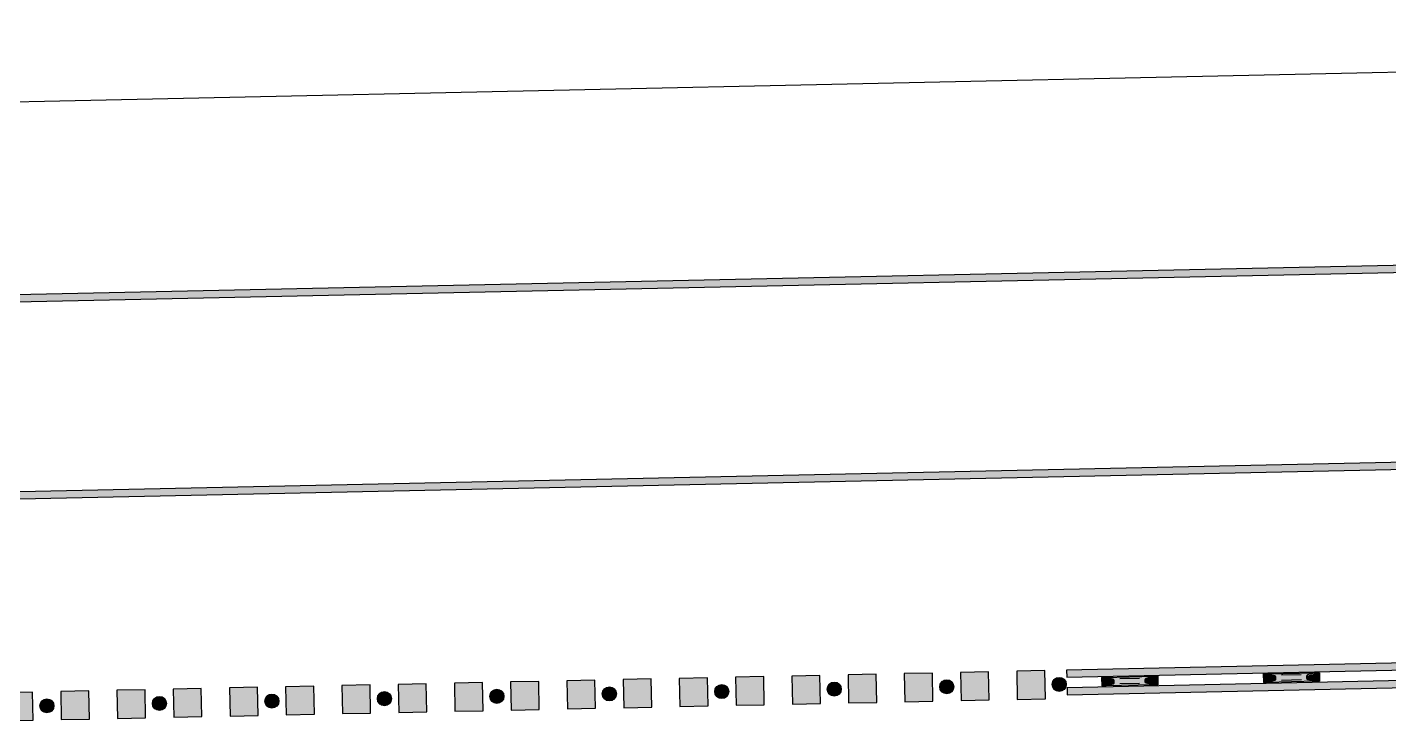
# Model space of a CAD drawing. Header units: metres. Extents: x 668617 to 675126, y 2286318 to 2293677.
# Drawn here: x 669670.1 to 669689.47, y 2287219.14 to 2287229.01 of the extents above; entities that cross this region are included whole.
import ezdxf

# ---------------------------------------------------------------- set-up
doc = ezdxf.new("R2010")
doc.units = ezdxf.units.M
doc.header["$MEASUREMENT"] = 0
for name, color, linetype in [('DMTG-B-CuadrosVerdes', 94, 'Continuous'), ('DMTG-D-CONFIBUS', 1, 'Continuous'), ('DMTG-M-VIALETON', 92, 'Continuous'), ('DMTG-PB-BANQUETAS', 251, 'Continuous'), ('DMTG-SH-LINEA DISCONTINUA', 252, 'Continuous'), ('DMTG-SH-LINEA DOBLE', 252, 'Continuous')]:
    doc.layers.add(name, color=color, linetype=linetype)

# ---------------------------------------------------------------- blocks, each defined once
blk = doc.blocks.new('*U128')
h = blk.add_hatch(color=256)
h.dxf.hatch_style = 1
h.paths.add_polyline_path([(9.606, 3.921), (10.006, 3.921), (10.006, 4.321), (9.606, 4.321)])
h = blk.add_hatch(color=256)
h.dxf.hatch_style = 1
h.paths.add_polyline_path([(9.606, 3.921), (10.006, 3.921), (10.006, 4.321), (9.606, 4.321)])
h = blk.add_hatch(color=256)
h.dxf.hatch_style = 1
h.paths.add_polyline_path([(10.406, 3.921), (10.806, 3.921), (10.806, 4.321), (10.406, 4.321)])
h = blk.add_hatch(color=256)
h.dxf.hatch_style = 1
h.paths.add_polyline_path([(10.406, 3.921), (10.806, 3.921), (10.806, 4.321), (10.406, 4.321)])
h = blk.add_hatch(color=256)
h.dxf.hatch_style = 1
h.paths.add_polyline_path([(11.206, 3.921), (11.606, 3.921), (11.606, 4.321), (11.206, 4.321)])
h = blk.add_hatch(color=256)
h.dxf.hatch_style = 1
h.paths.add_polyline_path([(11.206, 3.921), (11.606, 3.921), (11.606, 4.321), (11.206, 4.321)])
h = blk.add_hatch(color=256)
h.dxf.hatch_style = 1
h.paths.add_polyline_path([(12.006, 3.921), (12.406, 3.921), (12.406, 4.321), (12.006, 4.321)])
h = blk.add_hatch(color=256)
h.dxf.hatch_style = 1
h.paths.add_polyline_path([(12.006, 3.921), (12.406, 3.921), (12.406, 4.321), (12.006, 4.321)])
h = blk.add_hatch(color=256)
h.dxf.hatch_style = 1
h.paths.add_polyline_path([(12.806, 3.921), (13.206, 3.921), (13.206, 4.321), (12.806, 4.321)])
h = blk.add_hatch(color=256)
h.dxf.hatch_style = 1
h.paths.add_polyline_path([(12.806, 3.921), (13.206, 3.921), (13.206, 4.321), (12.806, 4.321)])
h = blk.add_hatch(color=256)
h.dxf.hatch_style = 1
h.paths.add_polyline_path([(13.606, 3.921), (14.006, 3.921), (14.006, 4.321), (13.606, 4.321)])
h = blk.add_hatch(color=256)
h.dxf.hatch_style = 1
h.paths.add_polyline_path([(13.606, 3.921), (14.006, 3.921), (14.006, 4.321), (13.606, 4.321)])
h = blk.add_hatch(color=256)
h.dxf.hatch_style = 1
h.paths.add_polyline_path([(14.406, 3.921), (14.806, 3.921), (14.806, 4.321), (14.406, 4.321)])
h = blk.add_hatch(color=256)
h.dxf.hatch_style = 1
h.paths.add_polyline_path([(14.406, 3.921), (14.806, 3.921), (14.806, 4.321), (14.406, 4.321)])
h = blk.add_hatch(color=256)
h.dxf.hatch_style = 1
h.paths.add_polyline_path([(15.206, 3.921), (15.606, 3.921), (15.606, 4.321), (15.206, 4.321)])
h = blk.add_hatch(color=256)
h.dxf.hatch_style = 1
h.paths.add_polyline_path([(15.206, 3.921), (15.606, 3.921), (15.606, 4.321), (15.206, 4.321)])
h = blk.add_hatch(color=256)
h.dxf.hatch_style = 1
h.paths.add_polyline_path([(16.006, 3.921), (16.406, 3.921), (16.406, 4.321), (16.006, 4.321)])
h = blk.add_hatch(color=256)
h.dxf.hatch_style = 1
h.paths.add_polyline_path([(16.006, 3.921), (16.406, 3.921), (16.406, 4.321), (16.006, 4.321)])
h = blk.add_hatch(color=256)
h.dxf.hatch_style = 1
h.paths.add_polyline_path([(16.806, 3.921), (17.206, 3.921), (17.206, 4.321), (16.806, 4.321)])
h = blk.add_hatch(color=256)
h.dxf.hatch_style = 1
h.paths.add_polyline_path([(16.806, 3.921), (17.206, 3.921), (17.206, 4.321), (16.806, 4.321)])
h = blk.add_hatch(color=256)
h.dxf.hatch_style = 1
h.paths.add_polyline_path([(17.606, 3.921), (18.006, 3.921), (18.006, 4.321), (17.606, 4.321)])
h = blk.add_hatch(color=256)
h.dxf.hatch_style = 1
h.paths.add_polyline_path([(17.606, 3.921), (18.006, 3.921), (18.006, 4.321), (17.606, 4.321)])
h = blk.add_hatch(color=256)
h.dxf.hatch_style = 1
h.paths.add_polyline_path([(18.406, 3.921), (18.806, 3.921), (18.806, 4.321), (18.406, 4.321)])
h = blk.add_hatch(color=256)
h.dxf.hatch_style = 1
h.paths.add_polyline_path([(18.406, 3.921), (18.806, 3.921), (18.806, 4.321), (18.406, 4.321)])
h = blk.add_hatch(color=256)
h.dxf.hatch_style = 1
h.paths.add_polyline_path([(19.206, 3.921), (19.606, 3.921), (19.606, 4.321), (19.206, 4.321)])
h = blk.add_hatch(color=256)
h.dxf.hatch_style = 1
h.paths.add_polyline_path([(19.206, 3.921), (19.606, 3.921), (19.606, 4.321), (19.206, 4.321)])
h = blk.add_hatch(color=256)
h.dxf.hatch_style = 1
h.paths.add_polyline_path([(20.006, 3.921), (20.406, 3.921), (20.406, 4.321), (20.006, 4.321)])
h = blk.add_hatch(color=256)
h.dxf.hatch_style = 1
h.paths.add_polyline_path([(20.006, 3.921), (20.406, 3.921), (20.406, 4.321), (20.006, 4.321)])
h = blk.add_hatch(color=256)
h.dxf.hatch_style = 1
h.paths.add_polyline_path([(20.806, 3.921), (21.206, 3.921), (21.206, 4.321), (20.806, 4.321)])
h = blk.add_hatch(color=256)
h.dxf.hatch_style = 1
h.paths.add_polyline_path([(20.806, 3.921), (21.206, 3.921), (21.206, 4.321), (20.806, 4.321)])
h = blk.add_hatch(color=256)
h.dxf.hatch_style = 1
h.paths.add_polyline_path([(21.606, 3.921), (22.006, 3.921), (22.006, 4.321), (21.606, 4.321)])
h = blk.add_hatch(color=256)
h.dxf.hatch_style = 1
h.paths.add_polyline_path([(21.606, 3.921), (22.006, 3.921), (22.006, 4.321), (21.606, 4.321)])
h = blk.add_hatch(color=256)
h.dxf.hatch_style = 1
h.paths.add_polyline_path([(22.406, 3.921), (22.806, 3.921), (22.806, 4.321), (22.406, 4.321)])
h = blk.add_hatch(color=256)
h.dxf.hatch_style = 1
h.paths.add_polyline_path([(22.406, 3.921), (22.806, 3.921), (22.806, 4.321), (22.406, 4.321)])
h = blk.add_hatch(color=256)
h.dxf.hatch_style = 1
h.paths.add_polyline_path([(23.206, 3.921), (23.606, 3.921), (23.606, 4.321), (23.206, 4.321)])
h = blk.add_hatch(color=256)
h.dxf.hatch_style = 1
h.paths.add_polyline_path([(23.206, 3.921), (23.606, 3.921), (23.606, 4.321), (23.206, 4.321)])
h = blk.add_hatch(color=256)
h.dxf.hatch_style = 1
h.paths.add_polyline_path([(24.006, 3.921), (24.406, 3.921), (24.406, 4.321), (24.006, 4.321)])
for points in [[(9.606, 3.921), (10.006, 3.921), (10.006, 4.321), (9.606, 4.321)], [(9.606, 3.921), (10.006, 3.921), (10.006, 4.321), (9.606, 4.321)], [(10.406, 3.921), (10.806, 3.921), (10.806, 4.321), (10.406, 4.321)], [(10.406, 3.921), (10.806, 3.921), (10.806, 4.321), (10.406, 4.321)], [(11.206, 3.921), (11.606, 3.921), (11.606, 4.321), (11.206, 4.321)], [(11.206, 3.921), (11.606, 3.921), (11.606, 4.321), (11.206, 4.321)], [(12.006, 3.921), (12.406, 3.921), (12.406, 4.321), (12.006, 4.321)], [(12.006, 3.921), (12.406, 3.921), (12.406, 4.321), (12.006, 4.321)], [(12.806, 3.921), (13.206, 3.921), (13.206, 4.321), (12.806, 4.321)], [(12.806, 3.921), (13.206, 3.921), (13.206, 4.321), (12.806, 4.321)], [(13.606, 3.921), (14.006, 3.921), (14.006, 4.321), (13.606, 4.321)], [(13.606, 3.921), (14.006, 3.921), (14.006, 4.321), (13.606, 4.321)], [(14.406, 3.921), (14.806, 3.921), (14.806, 4.321), (14.406, 4.321)], [(14.406, 3.921), (14.806, 3.921), (14.806, 4.321), (14.406, 4.321)], [(15.206, 3.921), (15.606, 3.921), (15.606, 4.321), (15.206, 4.321)], [(15.206, 3.921), (15.606, 3.921), (15.606, 4.321), (15.206, 4.321)], [(16.006, 3.921), (16.406, 3.921), (16.406, 4.321), (16.006, 4.321)], [(16.006, 3.921), (16.406, 3.921), (16.406, 4.321), (16.006, 4.321)], [(16.806, 3.921), (17.206, 3.921), (17.206, 4.321), (16.806, 4.321)], [(16.806, 3.921), (17.206, 3.921), (17.206, 4.321), (16.806, 4.321)], [(17.606, 3.921), (18.006, 3.921), (18.006, 4.321), (17.606, 4.321)], [(17.606, 3.921), (18.006, 3.921), (18.006, 4.321), (17.606, 4.321)], [(18.406, 3.921), (18.806, 3.921), (18.806, 4.321), (18.406, 4.321)], [(18.406, 3.921), (18.806, 3.921), (18.806, 4.321), (18.406, 4.321)], [(19.206, 3.921), (19.606, 3.921), (19.606, 4.321), (19.206, 4.321)], [(19.206, 3.921), (19.606, 3.921), (19.606, 4.321), (19.206, 4.321)], [(20.006, 3.921), (20.406, 3.921), (20.406, 4.321), (20.006, 4.321)], [(20.006, 3.921), (20.406, 3.921), (20.406, 4.321), (20.006, 4.321)], [(20.806, 3.921), (21.206, 3.921), (21.206, 4.321), (20.806, 4.321)], [(20.806, 3.921), (21.206, 3.921), (21.206, 4.321), (20.806, 4.321)], [(21.606, 3.921), (22.006, 3.921), (22.006, 4.321), (21.606, 4.321)], [(21.606, 3.921), (22.006, 3.921), (22.006, 4.321), (21.606, 4.321)], [(22.406, 3.921), (22.806, 3.921), (22.806, 4.321), (22.406, 4.321)], [(22.406, 3.921), (22.806, 3.921), (22.806, 4.321), (22.406, 4.321)], [(23.206, 3.921), (23.606, 3.921), (23.606, 4.321), (23.206, 4.321)], [(23.206, 3.921), (23.606, 3.921), (23.606, 4.321), (23.206, 4.321)], [(24.006, 3.921), (24.406, 3.921), (24.406, 4.321), (24.006, 4.321)]]:
    blk.add_lwpolyline(points, close=True)
blk = doc.blocks.new('*U162')
for points in [[(1.2, 0.2), (21.887, 0.2), (21.887, 0.3), (1.2, 0.3)], [(1.2, -0.05), (21.887, -0.05), (21.887, 0.05), (1.2, 0.05)]]:
    blk.add_hatch(color=252).paths.add_polyline_path(points)
for points in [[(1.2, 0.2), (21.887, 0.2), (21.887, 0.3), (1.2, 0.3)], [(1.2, -0.05), (21.887, -0.05), (21.887, 0.05), (1.2, 0.05)]]:
    blk.add_lwpolyline(points, close=True)
blk = doc.blocks.new('*U98')
at = {"true_color": 0x58ba48}
h = blk.add_hatch(color=85, dxfattribs=at)
h.dxf.hatch_style = 1
h.paths.add_polyline_path([(22.992, 11.001, 1), (23.092, 11.001, 1)], flags=0)
h.paths.add_polyline_path([(22.991, 11.069), (22.98, 11.08, 0.062746), (22.963, 11.062), (22.973, 11.052, 0.413879), (22.991, 11.052, 0.414549)], flags=17)
h.paths.add_polyline_path([(22.988, 11.06, -1), (22.976, 11.06, -1)], flags=16)
h.paths.add_polyline_path([(22.992, 11.001, 1), (23.092, 11.001, 1)], flags=16)
h.paths.add_polyline_path([(23.103, 11.08), (23.092, 11.069, 0.413879), (23.092, 11.052, 0.414549), (23.11, 11.052), (23.121, 11.062, 0.062746)], flags=17)
h.paths.add_polyline_path([(23.107, 11.06, -1), (23.095, 11.06, -1)], flags=16)
h.paths.add_polyline_path([(23.121, 10.94), (23.11, 10.95, 0.413879), (23.092, 10.95, 0.414549), (23.092, 10.933), (23.103, 10.922, 0.062746)], flags=17)
h.paths.add_polyline_path([(23.095, 10.942, -1), (23.107, 10.942, -1)], flags=16)
h.paths.add_polyline_path([(22.991, 10.95, 0.414549), (22.973, 10.95), (22.963, 10.94, 0.062746), (22.98, 10.922), (22.991, 10.933, 0.413879)], flags=17)
h.paths.add_polyline_path([(22.976, 10.942, -1), (22.988, 10.942, -1)], flags=16)
h.paths.add_polyline_path([(23.121, 11.062), (23.11, 11.052, -0.414549), (23.092, 11.052, -0.413879), (23.092, 11.069), (23.103, 11.08, 0.342564), (22.98, 11.08), (22.991, 11.069, -0.414549), (22.991, 11.052, -0.413879), (22.973, 11.052), (22.963, 11.062, 0.166532), (22.942, 11.001, 0.166532), (22.963, 10.94), (22.973, 10.95, -0.414549), (22.991, 10.95, -0.413879), (22.991, 10.933), (22.98, 10.922, 0.342564), (23.103, 10.922), (23.092, 10.933, -0.414549), (23.092, 10.95, -0.413879), (23.11, 10.95), (23.121, 10.94, 0.166532), (23.142, 11.001, 0.166532)])
h.paths.add_polyline_path([(23.092, 11.001, -1), (22.992, 11.001, -1)], flags=0)
h.paths.add_polyline_path([(23.071, 11.056, 0.245947), (23.013, 11.056), (23.001, 11.078, -0.245947), (23.082, 11.078)], flags=16)
h.paths.add_polyline_path([(23.071, 10.946), (23.082, 10.923, -0.245947), (23.001, 10.923), (23.013, 10.946, 0.245947)], flags=16)
h = blk.add_hatch(color=85, dxfattribs=at)
h.dxf.hatch_style = 1
h.paths.add_polyline_path([(22.992, 11.001, 1), (23.092, 11.001, 1)])
at = {"true_color": 0xc7c8ca}
h = blk.add_hatch(color=9, dxfattribs=at)
h.dxf.hatch_style = 1
h.paths.add_polyline_path([(23.082, 11.078, 0.245947), (23.001, 11.078), (23.013, 11.056, -0.245947), (23.071, 11.056)])
h.paths.add_polyline_path([(23.082, 10.923), (23.071, 10.946, -0.245947), (23.013, 10.946), (23.001, 10.923, 0.245947)])
at = {"true_color": 0x58ba48}
h = blk.add_hatch(color=85, dxfattribs=at)
h.dxf.hatch_style = 1
h.paths.add_polyline_path([(24.592, 11.001, 1), (24.692, 11.001, 1)], flags=0)
h.paths.add_polyline_path([(24.591, 11.069), (24.58, 11.08, 0.062746), (24.563, 11.062), (24.573, 11.052, 0.413879), (24.591, 11.052, 0.414549)], flags=17)
h.paths.add_polyline_path([(24.588, 11.06, -1), (24.576, 11.06, -1)], flags=16)
h.paths.add_polyline_path([(24.592, 11.001, 1), (24.692, 11.001, 1)], flags=16)
h.paths.add_polyline_path([(24.703, 11.08), (24.692, 11.069, 0.413879), (24.692, 11.052, 0.414549), (24.71, 11.052), (24.721, 11.062, 0.062746)], flags=17)
h.paths.add_polyline_path([(24.707, 11.06, -1), (24.695, 11.06, -1)], flags=16)
h.paths.add_polyline_path([(24.721, 10.94), (24.71, 10.95, 0.413879), (24.692, 10.95, 0.414549), (24.692, 10.933), (24.703, 10.922, 0.062746)], flags=17)
h.paths.add_polyline_path([(24.695, 10.942, -1), (24.707, 10.942, -1)], flags=16)
h.paths.add_polyline_path([(24.591, 10.95, 0.414549), (24.573, 10.95), (24.563, 10.94, 0.062746), (24.58, 10.922), (24.591, 10.933, 0.413879)], flags=17)
h.paths.add_polyline_path([(24.576, 10.942, -1), (24.588, 10.942, -1)], flags=16)
h.paths.add_polyline_path([(24.721, 11.062), (24.71, 11.052, -0.414549), (24.692, 11.052, -0.413879), (24.692, 11.069), (24.703, 11.08, 0.342564), (24.58, 11.08), (24.591, 11.069, -0.414549), (24.591, 11.052, -0.413879), (24.573, 11.052), (24.563, 11.062, 0.166532), (24.542, 11.001, 0.166532), (24.563, 10.94), (24.573, 10.95, -0.414549), (24.591, 10.95, -0.413879), (24.591, 10.933), (24.58, 10.922, 0.342564), (24.703, 10.922), (24.692, 10.933, -0.414549), (24.692, 10.95, -0.413879), (24.71, 10.95), (24.721, 10.94, 0.166532), (24.742, 11.001, 0.166532)])
h.paths.add_polyline_path([(24.692, 11.001, -1), (24.592, 11.001, -1)], flags=0)
h.paths.add_polyline_path([(24.671, 11.056, 0.245947), (24.613, 11.056), (24.601, 11.078, -0.245947), (24.682, 11.078)], flags=16)
h.paths.add_polyline_path([(24.671, 10.946), (24.682, 10.923, -0.245947), (24.601, 10.923), (24.613, 10.946, 0.245947)], flags=16)
h = blk.add_hatch(color=85, dxfattribs=at)
h.dxf.hatch_style = 1
h.paths.add_polyline_path([(24.592, 11.001, 1), (24.692, 11.001, 1)])
at = {"true_color": 0xc7c8ca}
h = blk.add_hatch(color=9, dxfattribs=at)
h.dxf.hatch_style = 1
h.paths.add_polyline_path([(24.682, 11.078, 0.245947), (24.601, 11.078), (24.613, 11.056, -0.245947), (24.671, 11.056)])
h.paths.add_polyline_path([(24.682, 10.923), (24.671, 10.946, -0.245947), (24.613, 10.946), (24.601, 10.923, 0.245947)])
at = {"true_color": 0x58ba48}
h = blk.add_hatch(color=85, dxfattribs=at)
h.dxf.hatch_style = 1
h.paths.add_polyline_path([(26.192, 11.001, 1), (26.292, 11.001, 1)], flags=0)
h.paths.add_polyline_path([(26.191, 11.069), (26.18, 11.08, 0.062746), (26.163, 11.062), (26.173, 11.052, 0.413879), (26.191, 11.052, 0.414549)], flags=17)
h.paths.add_polyline_path([(26.188, 11.06, -1), (26.176, 11.06, -1)], flags=16)
h.paths.add_polyline_path([(26.192, 11.001, 1), (26.292, 11.001, 1)], flags=16)
h.paths.add_polyline_path([(26.303, 11.08), (26.292, 11.069, 0.413879), (26.292, 11.052, 0.414549), (26.31, 11.052), (26.321, 11.062, 0.062746)], flags=17)
h.paths.add_polyline_path([(26.307, 11.06, -1), (26.295, 11.06, -1)], flags=16)
h.paths.add_polyline_path([(26.321, 10.94), (26.31, 10.95, 0.413879), (26.292, 10.95, 0.414549), (26.292, 10.933), (26.303, 10.922, 0.062746)], flags=17)
h.paths.add_polyline_path([(26.295, 10.942, -1), (26.307, 10.942, -1)], flags=16)
h.paths.add_polyline_path([(26.191, 10.95, 0.414549), (26.173, 10.95), (26.163, 10.94, 0.062746), (26.18, 10.922), (26.191, 10.933, 0.413879)], flags=17)
h.paths.add_polyline_path([(26.176, 10.942, -1), (26.188, 10.942, -1)], flags=16)
h.paths.add_polyline_path([(26.321, 11.062), (26.31, 11.052, -0.414549), (26.292, 11.052, -0.413879), (26.292, 11.069), (26.303, 11.08, 0.342564), (26.18, 11.08), (26.191, 11.069, -0.414549), (26.191, 11.052, -0.413879), (26.173, 11.052), (26.163, 11.062, 0.166532), (26.142, 11.001, 0.166532), (26.163, 10.94), (26.173, 10.95, -0.414549), (26.191, 10.95, -0.413879), (26.191, 10.933), (26.18, 10.922, 0.342564), (26.303, 10.922), (26.292, 10.933, -0.414549), (26.292, 10.95, -0.413879), (26.31, 10.95), (26.321, 10.94, 0.166532), (26.342, 11.001, 0.166532)])
h.paths.add_polyline_path([(26.292, 11.001, -1), (26.192, 11.001, -1)], flags=0)
h.paths.add_polyline_path([(26.271, 11.056, 0.245947), (26.213, 11.056), (26.201, 11.078, -0.245947), (26.282, 11.078)], flags=16)
h.paths.add_polyline_path([(26.271, 10.946), (26.282, 10.923, -0.245947), (26.201, 10.923), (26.213, 10.946, 0.245947)], flags=16)
h = blk.add_hatch(color=85, dxfattribs=at)
h.dxf.hatch_style = 1
h.paths.add_polyline_path([(26.192, 11.001, 1), (26.292, 11.001, 1)])
at = {"true_color": 0xc7c8ca}
h = blk.add_hatch(color=9, dxfattribs=at)
h.dxf.hatch_style = 1
h.paths.add_polyline_path([(26.282, 11.078, 0.245947), (26.201, 11.078), (26.213, 11.056, -0.245947), (26.271, 11.056)])
h.paths.add_polyline_path([(26.282, 10.923), (26.271, 10.946, -0.245947), (26.213, 10.946), (26.201, 10.923, 0.245947)])
at = {"true_color": 0x58ba48}
h = blk.add_hatch(color=85, dxfattribs=at)
h.dxf.hatch_style = 1
h.paths.add_polyline_path([(27.792, 11.001, 1), (27.892, 11.001, 1)], flags=0)
h.paths.add_polyline_path([(27.791, 11.069), (27.78, 11.08, 0.062746), (27.763, 11.062), (27.773, 11.052, 0.413879), (27.791, 11.052, 0.414549)], flags=17)
h.paths.add_polyline_path([(27.788, 11.06, -1), (27.776, 11.06, -1)], flags=16)
h.paths.add_polyline_path([(27.792, 11.001, 1), (27.892, 11.001, 1)], flags=16)
h.paths.add_polyline_path([(27.903, 11.08), (27.892, 11.069, 0.413879), (27.892, 11.052, 0.414549), (27.91, 11.052), (27.921, 11.062, 0.062746)], flags=17)
h.paths.add_polyline_path([(27.907, 11.06, -1), (27.895, 11.06, -1)], flags=16)
h.paths.add_polyline_path([(27.921, 10.94), (27.91, 10.95, 0.413879), (27.892, 10.95, 0.414549), (27.892, 10.933), (27.903, 10.922, 0.062746)], flags=17)
h.paths.add_polyline_path([(27.895, 10.942, -1), (27.907, 10.942, -1)], flags=16)
h.paths.add_polyline_path([(27.791, 10.95, 0.414549), (27.773, 10.95), (27.763, 10.94, 0.062746), (27.78, 10.922), (27.791, 10.933, 0.413879)], flags=17)
h.paths.add_polyline_path([(27.776, 10.942, -1), (27.788, 10.942, -1)], flags=16)
h.paths.add_polyline_path([(27.921, 11.062), (27.91, 11.052, -0.414549), (27.892, 11.052, -0.413879), (27.892, 11.069), (27.903, 11.08, 0.342564), (27.78, 11.08), (27.791, 11.069, -0.414549), (27.791, 11.052, -0.413879), (27.773, 11.052), (27.763, 11.062, 0.166532), (27.742, 11.001, 0.166532), (27.763, 10.94), (27.773, 10.95, -0.414549), (27.791, 10.95, -0.413879), (27.791, 10.933), (27.78, 10.922, 0.342564), (27.903, 10.922), (27.892, 10.933, -0.414549), (27.892, 10.95, -0.413879), (27.91, 10.95), (27.921, 10.94, 0.166532), (27.942, 11.001, 0.166532)])
h.paths.add_polyline_path([(27.892, 11.001, -1), (27.792, 11.001, -1)], flags=0)
h.paths.add_polyline_path([(27.871, 11.056, 0.245947), (27.813, 11.056), (27.801, 11.078, -0.245947), (27.882, 11.078)], flags=16)
h.paths.add_polyline_path([(27.871, 10.946), (27.882, 10.923, -0.245947), (27.801, 10.923), (27.813, 10.946, 0.245947)], flags=16)
h = blk.add_hatch(color=85, dxfattribs=at)
h.dxf.hatch_style = 1
h.paths.add_polyline_path([(27.792, 11.001, 1), (27.892, 11.001, 1)])
at = {"true_color": 0xc7c8ca}
h = blk.add_hatch(color=9, dxfattribs=at)
h.dxf.hatch_style = 1
h.paths.add_polyline_path([(27.882, 11.078, 0.245947), (27.801, 11.078), (27.813, 11.056, -0.245947), (27.871, 11.056)])
h.paths.add_polyline_path([(27.882, 10.923), (27.871, 10.946, -0.245947), (27.813, 10.946), (27.801, 10.923, 0.245947)])
at = {"true_color": 0x58ba48}
h = blk.add_hatch(color=85, dxfattribs=at)
h.dxf.hatch_style = 1
h.paths.add_polyline_path([(29.392, 11.001, 1), (29.492, 11.001, 1)], flags=0)
h.paths.add_polyline_path([(29.391, 11.069), (29.38, 11.08, 0.062746), (29.363, 11.062), (29.373, 11.052, 0.413879), (29.391, 11.052, 0.414549)], flags=17)
h.paths.add_polyline_path([(29.388, 11.06, -1), (29.376, 11.06, -1)], flags=16)
h.paths.add_polyline_path([(29.392, 11.001, 1), (29.492, 11.001, 1)], flags=16)
h.paths.add_polyline_path([(29.503, 11.08), (29.492, 11.069, 0.413879), (29.492, 11.052, 0.414549), (29.51, 11.052), (29.521, 11.062, 0.062746)], flags=17)
h.paths.add_polyline_path([(29.507, 11.06, -1), (29.495, 11.06, -1)], flags=16)
h.paths.add_polyline_path([(29.521, 10.94), (29.51, 10.95, 0.413879), (29.492, 10.95, 0.414549), (29.492, 10.933), (29.503, 10.922, 0.062746)], flags=17)
h.paths.add_polyline_path([(29.495, 10.942, -1), (29.507, 10.942, -1)], flags=16)
h.paths.add_polyline_path([(29.391, 10.95, 0.414549), (29.373, 10.95), (29.363, 10.94, 0.062746), (29.38, 10.922), (29.391, 10.933, 0.413879)], flags=17)
h.paths.add_polyline_path([(29.376, 10.942, -1), (29.388, 10.942, -1)], flags=16)
h.paths.add_polyline_path([(29.521, 11.062), (29.51, 11.052, -0.414549), (29.492, 11.052, -0.413879), (29.492, 11.069), (29.503, 11.08, 0.342564), (29.38, 11.08), (29.391, 11.069, -0.414549), (29.391, 11.052, -0.413879), (29.373, 11.052), (29.363, 11.062, 0.166532), (29.342, 11.001, 0.166532), (29.363, 10.94), (29.373, 10.95, -0.414549), (29.391, 10.95, -0.413879), (29.391, 10.933), (29.38, 10.922, 0.342564), (29.503, 10.922), (29.492, 10.933, -0.414549), (29.492, 10.95, -0.413879), (29.51, 10.95), (29.521, 10.94, 0.166532), (29.542, 11.001, 0.166532)])
h.paths.add_polyline_path([(29.492, 11.001, -1), (29.392, 11.001, -1)], flags=0)
h.paths.add_polyline_path([(29.471, 11.056, 0.245947), (29.413, 11.056), (29.401, 11.078, -0.245947), (29.482, 11.078)], flags=16)
h.paths.add_polyline_path([(29.471, 10.946), (29.482, 10.923, -0.245947), (29.401, 10.923), (29.413, 10.946, 0.245947)], flags=16)
h = blk.add_hatch(color=85, dxfattribs=at)
h.dxf.hatch_style = 1
h.paths.add_polyline_path([(29.392, 11.001, 1), (29.492, 11.001, 1)])
at = {"true_color": 0xc7c8ca}
h = blk.add_hatch(color=9, dxfattribs=at)
h.dxf.hatch_style = 1
h.paths.add_polyline_path([(29.482, 11.078, 0.245947), (29.401, 11.078), (29.413, 11.056, -0.245947), (29.471, 11.056)])
h.paths.add_polyline_path([(29.482, 10.923), (29.471, 10.946, -0.245947), (29.413, 10.946), (29.401, 10.923, 0.245947)])
at = {"true_color": 0x58ba48}
h = blk.add_hatch(color=85, dxfattribs=at)
h.dxf.hatch_style = 1
h.paths.add_polyline_path([(30.992, 11.001, 1), (31.092, 11.001, 1)], flags=0)
h.paths.add_polyline_path([(30.991, 11.069), (30.98, 11.08, 0.062746), (30.963, 11.062), (30.973, 11.052, 0.413879), (30.991, 11.052, 0.414549)], flags=17)
h.paths.add_polyline_path([(30.988, 11.06, -1), (30.976, 11.06, -1)], flags=16)
h.paths.add_polyline_path([(30.992, 11.001, 1), (31.092, 11.001, 1)], flags=16)
h.paths.add_polyline_path([(31.103, 11.08), (31.092, 11.069, 0.413879), (31.092, 11.052, 0.414549), (31.11, 11.052), (31.121, 11.062, 0.062746)], flags=17)
h.paths.add_polyline_path([(31.107, 11.06, -1), (31.095, 11.06, -1)], flags=16)
h.paths.add_polyline_path([(31.121, 10.94), (31.11, 10.95, 0.413879), (31.092, 10.95, 0.414549), (31.092, 10.933), (31.103, 10.922, 0.062746)], flags=17)
h.paths.add_polyline_path([(31.095, 10.942, -1), (31.107, 10.942, -1)], flags=16)
h.paths.add_polyline_path([(30.991, 10.95, 0.414549), (30.973, 10.95), (30.963, 10.94, 0.062746), (30.98, 10.922), (30.991, 10.933, 0.413879)], flags=17)
h.paths.add_polyline_path([(30.976, 10.942, -1), (30.988, 10.942, -1)], flags=16)
h.paths.add_polyline_path([(31.121, 11.062), (31.11, 11.052, -0.414549), (31.092, 11.052, -0.413879), (31.092, 11.069), (31.103, 11.08, 0.342564), (30.98, 11.08), (30.991, 11.069, -0.414549), (30.991, 11.052, -0.413879), (30.973, 11.052), (30.963, 11.062, 0.166532), (30.942, 11.001, 0.166532), (30.963, 10.94), (30.973, 10.95, -0.414549), (30.991, 10.95, -0.413879), (30.991, 10.933), (30.98, 10.922, 0.342564), (31.103, 10.922), (31.092, 10.933, -0.414549), (31.092, 10.95, -0.413879), (31.11, 10.95), (31.121, 10.94, 0.166532), (31.142, 11.001, 0.166532)])
h.paths.add_polyline_path([(31.092, 11.001, -1), (30.992, 11.001, -1)], flags=0)
h.paths.add_polyline_path([(31.071, 11.056, 0.245947), (31.013, 11.056), (31.001, 11.078, -0.245947), (31.082, 11.078)], flags=16)
h.paths.add_polyline_path([(31.071, 10.946), (31.082, 10.923, -0.245947), (31.001, 10.923), (31.013, 10.946, 0.245947)], flags=16)
h = blk.add_hatch(color=85, dxfattribs=at)
h.dxf.hatch_style = 1
h.paths.add_polyline_path([(30.992, 11.001, 1), (31.092, 11.001, 1)])
at = {"true_color": 0xc7c8ca}
h = blk.add_hatch(color=9, dxfattribs=at)
h.dxf.hatch_style = 1
h.paths.add_polyline_path([(31.082, 11.078, 0.245947), (31.001, 11.078), (31.013, 11.056, -0.245947), (31.071, 11.056)])
h.paths.add_polyline_path([(31.082, 10.923), (31.071, 10.946, -0.245947), (31.013, 10.946), (31.001, 10.923, 0.245947)])
at = {"true_color": 0x58ba48}
h = blk.add_hatch(color=85, dxfattribs=at)
h.dxf.hatch_style = 1
h.paths.add_polyline_path([(32.592, 11.001, 1), (32.692, 11.001, 1)], flags=0)
h.paths.add_polyline_path([(32.591, 11.069), (32.58, 11.08, 0.062746), (32.563, 11.062), (32.573, 11.052, 0.413879), (32.591, 11.052, 0.414549)], flags=17)
h.paths.add_polyline_path([(32.588, 11.06, -1), (32.576, 11.06, -1)], flags=16)
h.paths.add_polyline_path([(32.592, 11.001, 1), (32.692, 11.001, 1)], flags=16)
h.paths.add_polyline_path([(32.703, 11.08), (32.692, 11.069, 0.413879), (32.692, 11.052, 0.414549), (32.71, 11.052), (32.721, 11.062, 0.062746)], flags=17)
h.paths.add_polyline_path([(32.707, 11.06, -1), (32.695, 11.06, -1)], flags=16)
h.paths.add_polyline_path([(32.721, 10.94), (32.71, 10.95, 0.413879), (32.692, 10.95, 0.414549), (32.692, 10.933), (32.703, 10.922, 0.062746)], flags=17)
h.paths.add_polyline_path([(32.695, 10.942, -1), (32.707, 10.942, -1)], flags=16)
h.paths.add_polyline_path([(32.591, 10.95, 0.414549), (32.573, 10.95), (32.563, 10.94, 0.062746), (32.58, 10.922), (32.591, 10.933, 0.413879)], flags=17)
h.paths.add_polyline_path([(32.576, 10.942, -1), (32.588, 10.942, -1)], flags=16)
h.paths.add_polyline_path([(32.721, 11.062), (32.71, 11.052, -0.414549), (32.692, 11.052, -0.413879), (32.692, 11.069), (32.703, 11.08, 0.342564), (32.58, 11.08), (32.591, 11.069, -0.414549), (32.591, 11.052, -0.413879), (32.573, 11.052), (32.563, 11.062, 0.166532), (32.542, 11.001, 0.166532), (32.563, 10.94), (32.573, 10.95, -0.414549), (32.591, 10.95, -0.413879), (32.591, 10.933), (32.58, 10.922, 0.342564), (32.703, 10.922), (32.692, 10.933, -0.414549), (32.692, 10.95, -0.413879), (32.71, 10.95), (32.721, 10.94, 0.166532), (32.742, 11.001, 0.166532)])
h.paths.add_polyline_path([(32.692, 11.001, -1), (32.592, 11.001, -1)], flags=0)
h.paths.add_polyline_path([(32.671, 11.056, 0.245947), (32.613, 11.056), (32.601, 11.078, -0.245947), (32.682, 11.078)], flags=16)
h.paths.add_polyline_path([(32.671, 10.946), (32.682, 10.923, -0.245947), (32.601, 10.923), (32.613, 10.946, 0.245947)], flags=16)
h = blk.add_hatch(color=85, dxfattribs=at)
h.dxf.hatch_style = 1
h.paths.add_polyline_path([(32.592, 11.001, 1), (32.692, 11.001, 1)])
at = {"true_color": 0xc7c8ca}
h = blk.add_hatch(color=9, dxfattribs=at)
h.dxf.hatch_style = 1
h.paths.add_polyline_path([(32.682, 11.078, 0.245947), (32.601, 11.078), (32.613, 11.056, -0.245947), (32.671, 11.056)])
h.paths.add_polyline_path([(32.682, 10.923), (32.671, 10.946, -0.245947), (32.613, 10.946), (32.601, 10.923, 0.245947)])
at = {"true_color": 0x58ba48}
h = blk.add_hatch(color=85, dxfattribs=at)
h.dxf.hatch_style = 1
h.paths.add_polyline_path([(34.192, 11.001, 1), (34.292, 11.001, 1)], flags=0)
h.paths.add_polyline_path([(34.191, 11.069), (34.18, 11.08, 0.062746), (34.163, 11.062), (34.173, 11.052, 0.413879), (34.191, 11.052, 0.414549)], flags=17)
h.paths.add_polyline_path([(34.188, 11.06, -1), (34.176, 11.06, -1)], flags=16)
h.paths.add_polyline_path([(34.192, 11.001, 1), (34.292, 11.001, 1)], flags=16)
h.paths.add_polyline_path([(34.303, 11.08), (34.292, 11.069, 0.413879), (34.292, 11.052, 0.414549), (34.31, 11.052), (34.321, 11.062, 0.062746)], flags=17)
h.paths.add_polyline_path([(34.307, 11.06, -1), (34.295, 11.06, -1)], flags=16)
h.paths.add_polyline_path([(34.321, 10.94), (34.31, 10.95, 0.413879), (34.292, 10.95, 0.414549), (34.292, 10.933), (34.303, 10.922, 0.062746)], flags=17)
h.paths.add_polyline_path([(34.295, 10.942, -1), (34.307, 10.942, -1)], flags=16)
h.paths.add_polyline_path([(34.191, 10.95, 0.414549), (34.173, 10.95), (34.163, 10.94, 0.062746), (34.18, 10.922), (34.191, 10.933, 0.413879)], flags=17)
h.paths.add_polyline_path([(34.176, 10.942, -1), (34.188, 10.942, -1)], flags=16)
h.paths.add_polyline_path([(34.321, 11.062), (34.31, 11.052, -0.414549), (34.292, 11.052, -0.413879), (34.292, 11.069), (34.303, 11.08, 0.342564), (34.18, 11.08), (34.191, 11.069, -0.414549), (34.191, 11.052, -0.413879), (34.173, 11.052), (34.163, 11.062, 0.166532), (34.142, 11.001, 0.166532), (34.163, 10.94), (34.173, 10.95, -0.414549), (34.191, 10.95, -0.413879), (34.191, 10.933), (34.18, 10.922, 0.342564), (34.303, 10.922), (34.292, 10.933, -0.414549), (34.292, 10.95, -0.413879), (34.31, 10.95), (34.321, 10.94, 0.166532), (34.342, 11.001, 0.166532)])
h.paths.add_polyline_path([(34.292, 11.001, -1), (34.192, 11.001, -1)], flags=0)
h.paths.add_polyline_path([(34.271, 11.056, 0.245947), (34.213, 11.056), (34.201, 11.078, -0.245947), (34.282, 11.078)], flags=16)
h.paths.add_polyline_path([(34.271, 10.946), (34.282, 10.923, -0.245947), (34.201, 10.923), (34.213, 10.946, 0.245947)], flags=16)
h = blk.add_hatch(color=85, dxfattribs=at)
h.dxf.hatch_style = 1
h.paths.add_polyline_path([(34.192, 11.001, 1), (34.292, 11.001, 1)])
at = {"true_color": 0xc7c8ca}
h = blk.add_hatch(color=9, dxfattribs=at)
h.dxf.hatch_style = 1
h.paths.add_polyline_path([(34.282, 11.078, 0.245947), (34.201, 11.078), (34.213, 11.056, -0.245947), (34.271, 11.056)])
h.paths.add_polyline_path([(34.282, 10.923), (34.271, 10.946, -0.245947), (34.213, 10.946), (34.201, 10.923, 0.245947)])
at = {"true_color": 0x58ba48}
h = blk.add_hatch(color=85, dxfattribs=at)
h.dxf.hatch_style = 1
h.paths.add_polyline_path([(35.792, 11.001, 1), (35.892, 11.001, 1)], flags=0)
h.paths.add_polyline_path([(35.791, 11.069), (35.78, 11.08, 0.062746), (35.763, 11.062), (35.773, 11.052, 0.413879), (35.791, 11.052, 0.414549)], flags=17)
h.paths.add_polyline_path([(35.788, 11.06, -1), (35.776, 11.06, -1)], flags=16)
h.paths.add_polyline_path([(35.792, 11.001, 1), (35.892, 11.001, 1)], flags=16)
h.paths.add_polyline_path([(35.903, 11.08), (35.892, 11.069, 0.413879), (35.892, 11.052, 0.414549), (35.91, 11.052), (35.921, 11.062, 0.062746)], flags=17)
h.paths.add_polyline_path([(35.907, 11.06, -1), (35.895, 11.06, -1)], flags=16)
h.paths.add_polyline_path([(35.921, 10.94), (35.91, 10.95, 0.413879), (35.892, 10.95, 0.414549), (35.892, 10.933), (35.903, 10.922, 0.062746)], flags=17)
h.paths.add_polyline_path([(35.895, 10.942, -1), (35.907, 10.942, -1)], flags=16)
h.paths.add_polyline_path([(35.791, 10.95, 0.414549), (35.773, 10.95), (35.763, 10.94, 0.062746), (35.78, 10.922), (35.791, 10.933, 0.413879)], flags=17)
h.paths.add_polyline_path([(35.776, 10.942, -1), (35.788, 10.942, -1)], flags=16)
h.paths.add_polyline_path([(35.921, 11.062), (35.91, 11.052, -0.414549), (35.892, 11.052, -0.413879), (35.892, 11.069), (35.903, 11.08, 0.342564), (35.78, 11.08), (35.791, 11.069, -0.414549), (35.791, 11.052, -0.413879), (35.773, 11.052), (35.763, 11.062, 0.166532), (35.742, 11.001, 0.166532), (35.763, 10.94), (35.773, 10.95, -0.414549), (35.791, 10.95, -0.413879), (35.791, 10.933), (35.78, 10.922, 0.342564), (35.903, 10.922), (35.892, 10.933, -0.414549), (35.892, 10.95, -0.413879), (35.91, 10.95), (35.921, 10.94, 0.166532), (35.942, 11.001, 0.166532)])
h.paths.add_polyline_path([(35.892, 11.001, -1), (35.792, 11.001, -1)], flags=0)
h.paths.add_polyline_path([(35.871, 11.056, 0.245947), (35.813, 11.056), (35.801, 11.078, -0.245947), (35.882, 11.078)], flags=16)
h.paths.add_polyline_path([(35.871, 10.946), (35.882, 10.923, -0.245947), (35.801, 10.923), (35.813, 10.946, 0.245947)], flags=16)
h = blk.add_hatch(color=85, dxfattribs=at)
h.dxf.hatch_style = 1
h.paths.add_polyline_path([(35.792, 11.001, 1), (35.892, 11.001, 1)])
at = {"true_color": 0xc7c8ca}
h = blk.add_hatch(color=9, dxfattribs=at)
h.dxf.hatch_style = 1
h.paths.add_polyline_path([(35.882, 11.078, 0.245947), (35.801, 11.078), (35.813, 11.056, -0.245947), (35.871, 11.056)])
h.paths.add_polyline_path([(35.882, 10.923), (35.871, 10.946, -0.245947), (35.813, 10.946), (35.801, 10.923, 0.245947)])
at = {"true_color": 0x58ba48}
h = blk.add_hatch(color=85, dxfattribs=at)
h.dxf.hatch_style = 1
h.paths.add_polyline_path([(37.392, 11.001, 1), (37.492, 11.001, 1)], flags=0)
h.paths.add_polyline_path([(37.391, 11.069), (37.38, 11.08, 0.062746), (37.363, 11.062), (37.373, 11.052, 0.413879), (37.391, 11.052, 0.414549)], flags=17)
h.paths.add_polyline_path([(37.388, 11.06, -1), (37.376, 11.06, -1)], flags=16)
h.paths.add_polyline_path([(37.392, 11.001, 1), (37.492, 11.001, 1)], flags=16)
h.paths.add_polyline_path([(37.503, 11.08), (37.492, 11.069, 0.413879), (37.492, 11.052, 0.414549), (37.51, 11.052), (37.521, 11.062, 0.062746)], flags=17)
h.paths.add_polyline_path([(37.507, 11.06, -1), (37.495, 11.06, -1)], flags=16)
h.paths.add_polyline_path([(37.521, 10.94), (37.51, 10.95, 0.413879), (37.492, 10.95, 0.414549), (37.492, 10.933), (37.503, 10.922, 0.062746)], flags=17)
h.paths.add_polyline_path([(37.495, 10.942, -1), (37.507, 10.942, -1)], flags=16)
h.paths.add_polyline_path([(37.391, 10.95, 0.414549), (37.373, 10.95), (37.363, 10.94, 0.062746), (37.38, 10.922), (37.391, 10.933, 0.413879)], flags=17)
h.paths.add_polyline_path([(37.376, 10.942, -1), (37.388, 10.942, -1)], flags=16)
h.paths.add_polyline_path([(37.521, 11.062), (37.51, 11.052, -0.414549), (37.492, 11.052, -0.413879), (37.492, 11.069), (37.503, 11.08, 0.342564), (37.38, 11.08), (37.391, 11.069, -0.414549), (37.391, 11.052, -0.413879), (37.373, 11.052), (37.363, 11.062, 0.166532), (37.342, 11.001, 0.166532), (37.363, 10.94), (37.373, 10.95, -0.414549), (37.391, 10.95, -0.413879), (37.391, 10.933), (37.38, 10.922, 0.342564), (37.503, 10.922), (37.492, 10.933, -0.414549), (37.492, 10.95, -0.413879), (37.51, 10.95), (37.521, 10.94, 0.166532), (37.542, 11.001, 0.166532)])
h.paths.add_polyline_path([(37.492, 11.001, -1), (37.392, 11.001, -1)], flags=0)
h.paths.add_polyline_path([(37.471, 11.056, 0.245947), (37.413, 11.056), (37.401, 11.078, -0.245947), (37.482, 11.078)], flags=16)
h.paths.add_polyline_path([(37.471, 10.946), (37.482, 10.923, -0.245947), (37.401, 10.923), (37.413, 10.946, 0.245947)], flags=16)
h = blk.add_hatch(color=85, dxfattribs=at)
h.dxf.hatch_style = 1
h.paths.add_polyline_path([(37.392, 11.001, 1), (37.492, 11.001, 1)])
at = {"true_color": 0xc7c8ca}
h = blk.add_hatch(color=9, dxfattribs=at)
h.dxf.hatch_style = 1
h.paths.add_polyline_path([(37.482, 11.078, 0.245947), (37.401, 11.078), (37.413, 11.056, -0.245947), (37.471, 11.056)])
h.paths.add_polyline_path([(37.482, 10.923), (37.471, 10.946, -0.245947), (37.413, 10.946), (37.401, 10.923, 0.245947)])
at = {"color": 18, "true_color": 0x000000}
for points in [[(22.991, 11.069), (22.98, 11.08, 0.062746), (22.963, 11.062), (22.973, 11.052, 0.413879), (22.991, 11.052, 0.414549)], [(23.082, 11.078), (23.071, 11.056, 0.245947), (23.013, 11.056), (23.001, 11.078, -0.245947)], [(23.092, 11.069), (23.103, 11.08, -0.062746), (23.121, 11.062), (23.11, 11.052, -0.413879), (23.092, 11.052, -0.414549)], [(24.591, 11.069), (24.58, 11.08, 0.062746), (24.563, 11.062), (24.573, 11.052, 0.413879), (24.591, 11.052, 0.414549)], [(24.682, 11.078), (24.671, 11.056, 0.245947), (24.613, 11.056), (24.601, 11.078, -0.245947)], [(24.692, 11.069), (24.703, 11.08, -0.062746), (24.721, 11.062), (24.71, 11.052, -0.413879), (24.692, 11.052, -0.414549)], [(26.191, 11.069), (26.18, 11.08, 0.062746), (26.163, 11.062), (26.173, 11.052, 0.413879), (26.191, 11.052, 0.414549)], [(26.282, 11.078), (26.271, 11.056, 0.245947), (26.213, 11.056), (26.201, 11.078, -0.245947)], [(26.292, 11.069), (26.303, 11.08, -0.062746), (26.321, 11.062), (26.31, 11.052, -0.413879), (26.292, 11.052, -0.414549)], [(27.791, 11.069), (27.78, 11.08, 0.062746), (27.763, 11.062), (27.773, 11.052, 0.413879), (27.791, 11.052, 0.414549)], [(27.882, 11.078), (27.871, 11.056, 0.245947), (27.813, 11.056), (27.801, 11.078, -0.245947)], [(27.892, 11.069), (27.903, 11.08, -0.062746), (27.921, 11.062), (27.91, 11.052, -0.413879), (27.892, 11.052, -0.414549)], [(29.391, 11.069), (29.38, 11.08, 0.062746), (29.363, 11.062), (29.373, 11.052, 0.413879), (29.391, 11.052, 0.414549)], [(29.482, 11.078), (29.471, 11.056, 0.245947), (29.413, 11.056), (29.401, 11.078, -0.245947)], [(29.492, 11.069), (29.503, 11.08, -0.062746), (29.521, 11.062), (29.51, 11.052, -0.413879), (29.492, 11.052, -0.414549)], [(30.991, 11.069), (30.98, 11.08, 0.062746), (30.963, 11.062), (30.973, 11.052, 0.413879), (30.991, 11.052, 0.414549)], [(31.082, 11.078), (31.071, 11.056, 0.245947), (31.013, 11.056), (31.001, 11.078, -0.245947)], [(31.092, 11.069), (31.103, 11.08, -0.062746), (31.121, 11.062), (31.11, 11.052, -0.413879), (31.092, 11.052, -0.414549)], [(32.591, 11.069), (32.58, 11.08, 0.062746), (32.563, 11.062), (32.573, 11.052, 0.413879), (32.591, 11.052, 0.414549)], [(32.682, 11.078), (32.671, 11.056, 0.245947), (32.613, 11.056), (32.601, 11.078, -0.245947)], [(32.692, 11.069), (32.703, 11.08, -0.062746), (32.721, 11.062), (32.71, 11.052, -0.413879), (32.692, 11.052, -0.414549)], [(34.191, 11.069), (34.18, 11.08, 0.062746), (34.163, 11.062), (34.173, 11.052, 0.413879), (34.191, 11.052, 0.414549)], [(34.282, 11.078), (34.271, 11.056, 0.245947), (34.213, 11.056), (34.201, 11.078, -0.245947)], [(34.292, 11.069), (34.303, 11.08, -0.062746), (34.321, 11.062), (34.31, 11.052, -0.413879), (34.292, 11.052, -0.414549)], [(35.791, 11.069), (35.78, 11.08, 0.062746), (35.763, 11.062), (35.773, 11.052, 0.413879), (35.791, 11.052, 0.414549)], [(35.882, 11.078), (35.871, 11.056, 0.245947), (35.813, 11.056), (35.801, 11.078, -0.245947)], [(35.892, 11.069), (35.903, 11.08, -0.062746), (35.921, 11.062), (35.91, 11.052, -0.413879), (35.892, 11.052, -0.414549)], [(37.391, 11.069), (37.38, 11.08, 0.062746), (37.363, 11.062), (37.373, 11.052, 0.413879), (37.391, 11.052, 0.414549)], [(37.482, 11.078), (37.471, 11.056, 0.245947), (37.413, 11.056), (37.401, 11.078, -0.245947)], [(37.492, 11.069), (37.503, 11.08, -0.062746), (37.521, 11.062), (37.51, 11.052, -0.413879), (37.492, 11.052, -0.414549)], [(22.991, 10.933), (22.98, 10.922, -0.062746), (22.963, 10.94), (22.973, 10.95, -0.413879), (22.991, 10.95, -0.414549)], [(23.082, 10.923), (23.071, 10.946, -0.245947), (23.013, 10.946), (23.001, 10.923, 0.245947)], [(23.092, 10.933), (23.103, 10.922, 0.062746), (23.121, 10.94), (23.11, 10.95, 0.413879), (23.092, 10.95, 0.414549)], [(24.591, 10.933), (24.58, 10.922, -0.062746), (24.563, 10.94), (24.573, 10.95, -0.413879), (24.591, 10.95, -0.414549)], [(24.682, 10.923), (24.671, 10.946, -0.245947), (24.613, 10.946), (24.601, 10.923, 0.245947)], [(24.692, 10.933), (24.703, 10.922, 0.062746), (24.721, 10.94), (24.71, 10.95, 0.413879), (24.692, 10.95, 0.414549)], [(26.191, 10.933), (26.18, 10.922, -0.062746), (26.163, 10.94), (26.173, 10.95, -0.413879), (26.191, 10.95, -0.414549)], [(26.282, 10.923), (26.271, 10.946, -0.245947), (26.213, 10.946), (26.201, 10.923, 0.245947)], [(26.292, 10.933), (26.303, 10.922, 0.062746), (26.321, 10.94), (26.31, 10.95, 0.413879), (26.292, 10.95, 0.414549)], [(27.791, 10.933), (27.78, 10.922, -0.062746), (27.763, 10.94), (27.773, 10.95, -0.413879), (27.791, 10.95, -0.414549)], [(27.882, 10.923), (27.871, 10.946, -0.245947), (27.813, 10.946), (27.801, 10.923, 0.245947)], [(27.892, 10.933), (27.903, 10.922, 0.062746), (27.921, 10.94), (27.91, 10.95, 0.413879), (27.892, 10.95, 0.414549)], [(29.391, 10.933), (29.38, 10.922, -0.062746), (29.363, 10.94), (29.373, 10.95, -0.413879), (29.391, 10.95, -0.414549)], [(29.482, 10.923), (29.471, 10.946, -0.245947), (29.413, 10.946), (29.401, 10.923, 0.245947)], [(29.492, 10.933), (29.503, 10.922, 0.062746), (29.521, 10.94), (29.51, 10.95, 0.413879), (29.492, 10.95, 0.414549)], [(30.991, 10.933), (30.98, 10.922, -0.062746), (30.963, 10.94), (30.973, 10.95, -0.413879), (30.991, 10.95, -0.414549)], [(31.082, 10.923), (31.071, 10.946, -0.245947), (31.013, 10.946), (31.001, 10.923, 0.245947)], [(31.092, 10.933), (31.103, 10.922, 0.062746), (31.121, 10.94), (31.11, 10.95, 0.413879), (31.092, 10.95, 0.414549)], [(32.591, 10.933), (32.58, 10.922, -0.062746), (32.563, 10.94), (32.573, 10.95, -0.413879), (32.591, 10.95, -0.414549)], [(32.682, 10.923), (32.671, 10.946, -0.245947), (32.613, 10.946), (32.601, 10.923, 0.245947)], [(32.692, 10.933), (32.703, 10.922, 0.062746), (32.721, 10.94), (32.71, 10.95, 0.413879), (32.692, 10.95, 0.414549)], [(34.191, 10.933), (34.18, 10.922, -0.062746), (34.163, 10.94), (34.173, 10.95, -0.413879), (34.191, 10.95, -0.414549)], [(34.282, 10.923), (34.271, 10.946, -0.245947), (34.213, 10.946), (34.201, 10.923, 0.245947)], [(34.292, 10.933), (34.303, 10.922, 0.062746), (34.321, 10.94), (34.31, 10.95, 0.413879), (34.292, 10.95, 0.414549)], [(35.791, 10.933), (35.78, 10.922, -0.062746), (35.763, 10.94), (35.773, 10.95, -0.413879), (35.791, 10.95, -0.414549)], [(35.882, 10.923), (35.871, 10.946, -0.245947), (35.813, 10.946), (35.801, 10.923, 0.245947)], [(35.892, 10.933), (35.903, 10.922, 0.062746), (35.921, 10.94), (35.91, 10.95, 0.413879), (35.892, 10.95, 0.414549)], [(37.391, 10.933), (37.38, 10.922, -0.062746), (37.363, 10.94), (37.373, 10.95, -0.413879), (37.391, 10.95, -0.414549)], [(37.482, 10.923), (37.471, 10.946, -0.245947), (37.413, 10.946), (37.401, 10.923, 0.245947)], [(37.492, 10.933), (37.503, 10.922, 0.062746), (37.521, 10.94), (37.51, 10.95, 0.413879), (37.492, 10.95, 0.414549)]]:
    blk.add_lwpolyline(points, format="xyb", close=True, dxfattribs=at)
for points in [[(23.042, 10.901), (23.042, 11.101)], [(24.642, 10.901), (24.642, 11.101)], [(26.242, 10.901), (26.242, 11.101)], [(27.842, 10.901), (27.842, 11.101)], [(29.442, 10.901), (29.442, 11.101)], [(31.042, 10.901), (31.042, 11.101)], [(32.642, 10.901), (32.642, 11.101)], [(34.242, 10.901), (34.242, 11.101)], [(35.842, 10.901), (35.842, 11.101)], [(37.442, 10.901), (37.442, 11.101)]]:
    blk.add_lwpolyline(points)
for centre, radius in [((23.042, 11.001), 0.1), ((22.982, 11.06), 0.00613), ((23.042, 11.001), 0.05), ((23.101, 11.06), 0.00613), ((24.642, 11.001), 0.1), ((24.582, 11.06), 0.00613), ((24.642, 11.001), 0.05), ((24.701, 11.06), 0.00613), ((26.242, 11.001), 0.1), ((26.182, 11.06), 0.00613), ((26.242, 11.001), 0.05), ((26.301, 11.06), 0.00613), ((27.842, 11.001), 0.1), ((27.782, 11.06), 0.00613), ((27.842, 11.001), 0.05), ((27.901, 11.06), 0.00613), ((29.442, 11.001), 0.1), ((29.382, 11.06), 0.00613), ((29.442, 11.001), 0.05), ((29.501, 11.06), 0.00613), ((31.042, 11.001), 0.1), ((30.982, 11.06), 0.00613), ((31.042, 11.001), 0.05), ((31.101, 11.06), 0.00613), ((32.642, 11.001), 0.1), ((32.582, 11.06), 0.00613), ((32.642, 11.001), 0.05), ((32.701, 11.06), 0.00613), ((34.242, 11.001), 0.1), ((34.182, 11.06), 0.00613), ((34.242, 11.001), 0.05), ((34.301, 11.06), 0.00613), ((35.842, 11.001), 0.1), ((35.782, 11.06), 0.00613), ((35.842, 11.001), 0.05), ((35.901, 11.06), 0.00613), ((37.442, 11.001), 0.1), ((37.382, 11.06), 0.00613), ((37.442, 11.001), 0.05), ((37.501, 11.06), 0.00613), ((22.982, 10.942), 0.00613), ((23.101, 10.942), 0.00613), ((24.582, 10.942), 0.00613), ((24.701, 10.942), 0.00613), ((26.182, 10.942), 0.00613), ((26.301, 10.942), 0.00613), ((27.782, 10.942), 0.00613), ((27.901, 10.942), 0.00613), ((29.382, 10.942), 0.00613), ((29.501, 10.942), 0.00613), ((30.982, 10.942), 0.00613), ((31.101, 10.942), 0.00613), ((32.582, 10.942), 0.00613), ((32.701, 10.942), 0.00613), ((34.182, 10.942), 0.00613), ((34.301, 10.942), 0.00613), ((35.782, 10.942), 0.00613), ((35.901, 10.942), 0.00613), ((37.382, 10.942), 0.00613), ((37.501, 10.942), 0.00613)]:
    blk.add_circle(centre, radius, dxfattribs=at)
blk = doc.blocks.new('*U26')
at = {"ltscale": 0.1, "true_color": 0xf8d731}
h = blk.add_hatch(color=40, dxfattribs=at)
h.dxf.hatch_style = 1
h.paths.add_polyline_path([(0, -0.115), (0, -0.235), (0.163, -0.197, 0.348227), (0.171, -0.187), (0.171, -0.163, 0.348227), (0.163, -0.153)])
h.paths.add_polyline_path([(0.151, -0.171), (0.151, -0.179), (0.02, -0.21), (0.02, -0.14)], flags=16)
at = {"lineweight": 60}
h = blk.add_hatch(color=72, dxfattribs=at)
h.dxf.hatch_style = 1
h.paths.add_polyline_path([(0.02, -0.21), (0.151, -0.179), (0.151, -0.171), (0.02, -0.14)])
at = {"ltscale": 0.1, "true_color": 0xf8d731}
h = blk.add_hatch(color=40, dxfattribs=at)
h.dxf.hatch_style = 1
h.set_gradient(color1=(248, 153, 30), color2=(248, 215, 49), rotation=90, name='CYLINDER')
h.paths.add_polyline_path([(0.756, -0.235), (0.632, -0.207, -0.349253), (0.617, -0.187), (0.617, -0.163, -0.000038), (0.617, -0.163, -0.349253), (0.632, -0.143), (0.756, -0.115), (0.044, -0.115), (0.165, -0.143, -0.348227), (0.181, -0.163), (0.181, -0.187, -0.348227), (0.165, -0.207), (0.044, -0.235)])
h = blk.add_hatch(color=40, dxfattribs=at)
h.dxf.hatch_style = 1
h.paths.add_polyline_path([(0.634, -0.153, 0.349253), (0.627, -0.163), (0.627, -0.187, 0.349253), (0.634, -0.197), (0.8, -0.235), (0.8, -0.115)])
h.paths.add_polyline_path([(0.78, -0.14), (0.647, -0.171), (0.647, -0.179), (0.78, -0.21)], flags=16)
at = {"lineweight": 60}
h = blk.add_hatch(color=22, dxfattribs=at)
h.dxf.hatch_style = 1
h.paths.add_polyline_path([(0.647, -0.179), (0.78, -0.21), (0.78, -0.14), (0.647, -0.171)])
at = {"color": 40, "true_color": 0xf8d731}
for points in [[(0, -0.115), (0, -0.235), (0.163, -0.197, 0.348227), (0.171, -0.187), (0.171, -0.163, 0.348227), (0.163, -0.153)], [(0.617, -0.163), (0.617, -0.187, 0.349253), (0.632, -0.207), (0.756, -0.235), (0.044, -0.235), (0.165, -0.207, 0.348227), (0.181, -0.187), (0.181, -0.163, 0.348227), (0.165, -0.143), (0.044, -0.115), (0.756, -0.115), (0.632, -0.143, 0.349253), (0.617, -0.163, 0.000038)], [(0.8, -0.235), (0.634, -0.197, -0.349253), (0.627, -0.187), (0.627, -0.163, -0.349253), (0.634, -0.153), (0.8, -0.115)]]:
    blk.add_lwpolyline(points, format="xyb", close=True, dxfattribs=at)
for points in [[(0.044, -0.115), (0, -0.115)], [(0.756, -0.115), (0.8, -0.115)], [(0, -0.235), (0.044, -0.235)], [(0.756, -0.235), (0.8, -0.235)]]:
    blk.add_lwpolyline(points, dxfattribs=at)
for points in [[(0.02, -0.14), (0.02, -0.21), (0.151, -0.179), (0.151, -0.171)], [(0.78, -0.21), (0.647, -0.179), (0.647, -0.171), (0.78, -0.14)]]:
    blk.add_lwpolyline(points, close=True, dxfattribs=at)
at = {"color": 1, "ltscale": 0.1}
for points in [[(0.541, -0.139), (0.259, -0.139)], [(0.541, -0.211), (0.259, -0.211)]]:
    blk.add_lwpolyline(points, dxfattribs=at)
blk = doc.blocks.new('*U68')
at = {"layer": 'DMTG-D-CONFIBUS', "rotation": 0.06683931164646181}
blk.add_blockref('*U26', (0, 0.175), dxfattribs=at)
blk = doc.blocks.new('*U79')
blk.add_hatch(color=252).paths.add_polyline_path([(0, -0.05), (45, -0.05), (45, 0.05), (0, 0.05)])
blk.add_lwpolyline([(0, -0.05), (45, -0.05), (45, 0.05), (0, 0.05)], close=True)

msp = doc.modelspace()

# ---------------------------------------------------------------- linework, layer by layer
at = {"layer": 'DMTG-PB-BANQUETAS'}
msp.add_lwpolyline([(669712.34047, 2287229.15834), (669711.77597, 2287228.9575), (669711.19003, 2287228.83282), (669614.569, 2287226.74593), (669614.141, 2287226.74809), (669613.72163, 2287226.83519), (669613.32686, 2287227.00311), (669612.97364, 2287227.24572), (669612.6759, 2287227.55293), (669612.44456, 2287227.91364), (669612.2895, 2287228.3128), (669612.21662, 2287228.73535), (669612.22778, 2287229.16328)], dxfattribs=at)

# ---------------------------------------------------------------- block references
at = {"layer": 'DMTG-B-CuadrosVerdes', "rotation": 1.213235312799826}
msp.add_blockref('*U128', (669660.26807, 2287215.01862), dxfattribs=at)
at = {"layer": 'DMTG-D-CONFIBUS', "color": 0, "linetype": 'ByBlock', "lineweight": -2, "transparency": 16777216, "rotation": 1.189256328300946}
for p in [(669685.38364, 2287219.69829), (669687.68311, 2287219.74793)]:
    msp.add_blockref('*U68', p, dxfattribs=at)
at = {"layer": 'DMTG-M-VIALETON', "extrusion": (-4.58016e-10, 2.15787e-08, 1), "rotation": 1.215938700682827}
msp.add_blockref('*U98', (669647.58151, 2287207.86729, 0.04905), dxfattribs=at)
at = {"layer": 'DMTG-SH-LINEA DISCONTINUA', "rotation": 181.2230836900526}
for p in [(669705.34409, 2287225.90579), (669705.45623, 2287223.1076)]:
    msp.add_blockref('*U79', p, dxfattribs=at)
at = {"layer": 'DMTG-SH-LINEA DOBLE', "rotation": 181.2376281224826}
msp.add_blockref('*U162', (669706.77002, 2287220.28535), dxfattribs=at)

doc.saveas('drawing.dxf')
